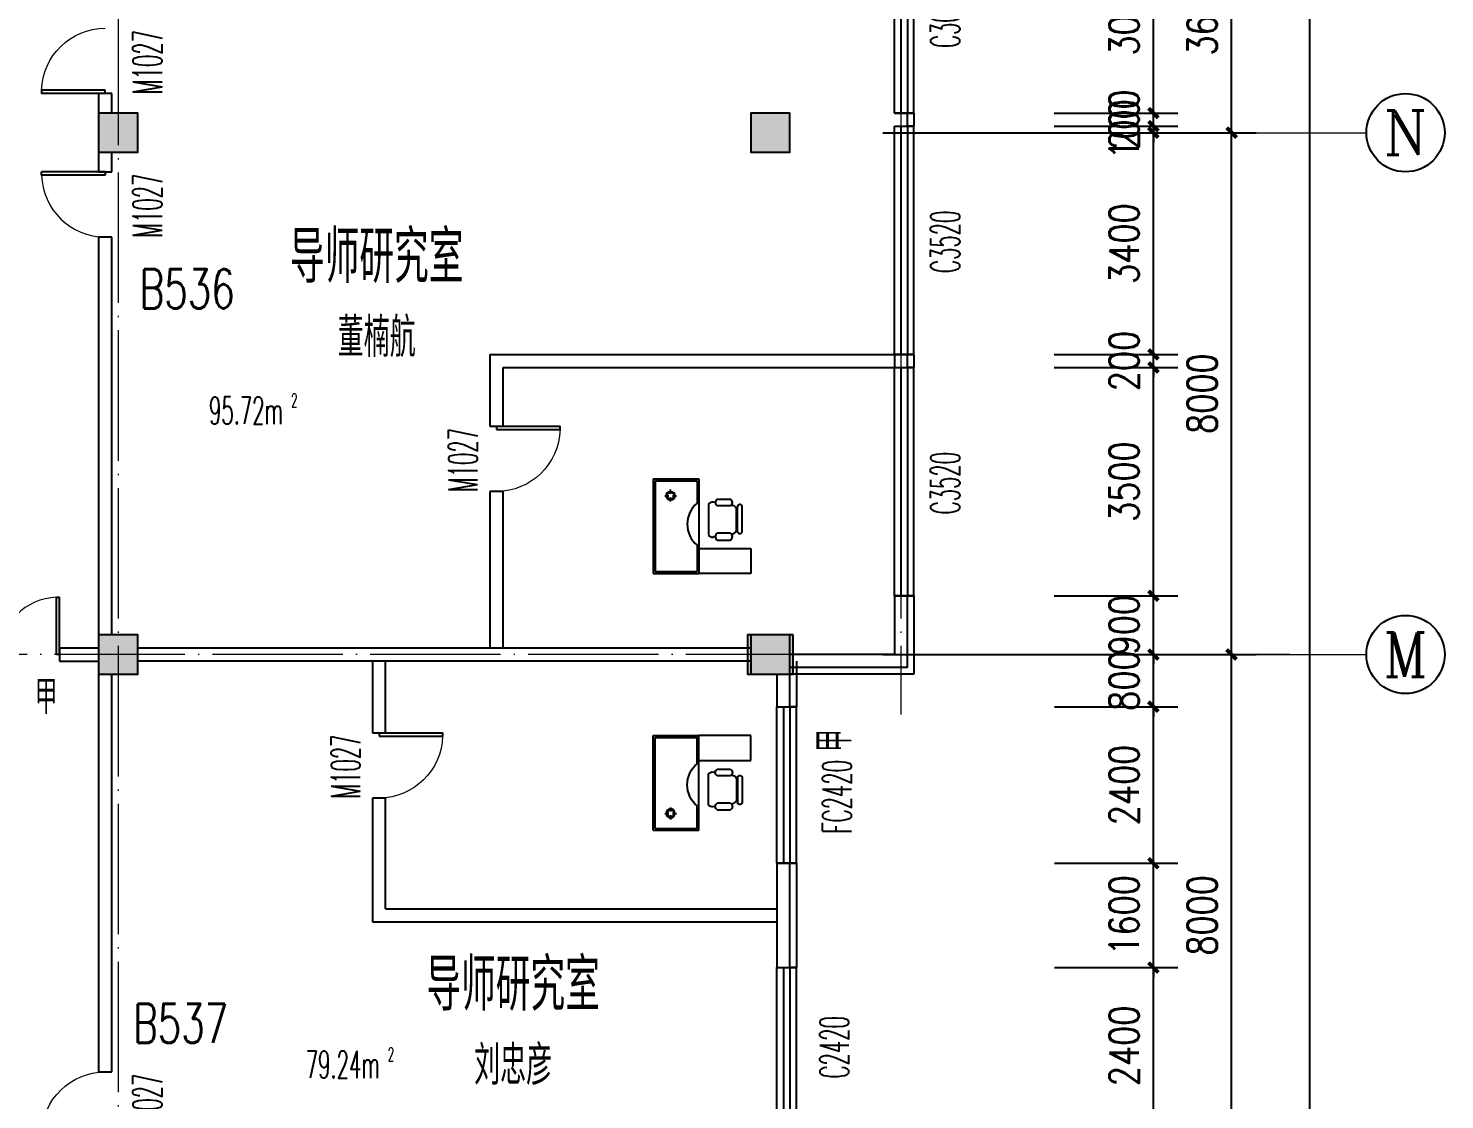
# Model space of a CAD drawing. Extents: x 1417642 to 3570900, y 124798 to 1191112.
# Drawn here: x 1577225 to 1598941, y 210008 to 226433 of the extents above; entities that cross this region are included whole.
import ezdxf
from ezdxf.enums import TextEntityAlignment as Align

# ---------------------------------------------------------------- set-up
doc = ezdxf.new("R2010")
doc.units = 0
doc.header["$LTSCALE"] = 1000
doc.header["$MEASUREMENT"] = 0
doc.linetypes.add('DOTE', pattern=[2.42, 2, -0.2, 0.02, -0.2])
doc.layers.get('0').update_dxf_attribs({"linetype": 'CONTINUOUS'})
doc.layers.get('Defpoints').update_dxf_attribs({"linetype": 'CONTINUOUS'})
for name, color, linetype in [('00家具', 144, 'CONTINUOUS'), ('AXIS', 3, 'CONTINUOUS'), ('AXIS_TEXT', 7, 'CONTINUOUS'), ('colu', 2, 'CONTINUOUS'), ('COLUMN', 9, 'CONTINUOUS'), ('DOTE', 1, 'DOTE'), ('FUR', 2, 'CONTINUOUS'), ('IFF-FURN', 6, 'CONTINUOUS'), ('PUB_DIM', 3, 'CONTINUOUS'), ('PUB_HATCH', 8, 'CONTINUOUS'), ('PUB_TEXT', 40, 'CONTINUOUS'), ('SPACE', 7, 'CONTINUOUS'), ('SURFACE', 6, 'CONTINUOUS'), ('tiaozheng', 20, 'CONTINUOUS'), ('WALL', 4, 'CONTINUOUS'), ('WALL-MOVE', 6, 'CONTINUOUS'), ('WINDOW', 2, 'CONTINUOUS'), ('WINDOW_TEXT', 7, 'CONTINUOUS'), ('填充', 252, 'CONTINUOUS'), ('柱填充', 8, 'CONTINUOUS')]:
    doc.layers.add(name, color=color, linetype=linetype)
doc.styles.add('_TCH_AXIS', font='COMPLEX', dxfattribs={"bigfont": 'GBCBIG'})
doc.styles.add('_TCH_SPACE', font='ROMANS', dxfattribs={"width": 0.7, "height": 5, "bigfont": 'Z'})
doc.styles.add('_TCH_WINDOW', font='ROMANS.shx', dxfattribs={"width": 0.7, "height": 400, "bigfont": 'Z.shx'})
doc.styles.add('DIM_FONT', font='SIMPLEX.shx', dxfattribs={"width": 0.8})
doc.styles.add('Z', font='ROMANS', dxfattribs={"width": 0.7, "bigfont": 'Z'})
doc.dimstyles.new('DIMN150', dxfattribs={"dimscale": 1.5, "dimtxt": 300, "dimasz": 100, "dimexe": 250, "dimexo": 300, "dimgap": 150, "dimtad": 1, "dimdec": 0, "dimzin": 0, "dimdsep": 46, "dimtxsty": 'DIM_FONT', "dimblk": 'ARCHTICK', "dimcen": 0.09, "dimdle": 1.5, "dimclrt": 7, "dimazin": 2, "dimtfac": 1, "dimtdec": 0, "dimtix": 1, "dimtmove": 2, "dimatfit": 3, "dimldrblk": 'ARCHTICK', "dimfxl": 1, "dimtolj": 1, "dimtzin": 0, "dimarcsym": 0})

# ---------------------------------------------------------------- blocks, each defined once
blk = doc.blocks.new('A$C76F941A3')
at = {"layer": '00家具', "color": 2, "linetype": 'ByBlock'}
for p, q in [((0, 1452), (0, 0)), ((0, 1452), (700, 1452)), ((30, 1422), (30, 30)), ((30, 1422), (670, 1422)), ((670, 1422), (670, 1076)), ((700, 1452), (700, 0)), ((950, 1088), (918, 1093)), ((979, 1139), (1184, 1139)), ((846, 1057), (846, 595)), ((1184, 1036), (979, 1036)), ((1197, 1046), (1217, 1043)), ((1275, 669), (1275, 984)), ((1292, 639), (1292, 1028)), ((1360, 639), (1360, 1028)), ((950, 565), (918, 559)), ((1184, 616), (979, 616)), ((979, 513), (1184, 513)), ((1197, 606), (1217, 610)), ((670, 433), (670, 30)), ((700, 383), (1495, 383)), ((1495, 383), (1495, 0)), ((0, 0), (700, 0)), ((30, 30), (670, 30)), ((1495, 0), (700, 0))]:
    blk.add_line(p, q, dxfattribs=at)
for centre, radius, start, end in [((905, 1028), 66.3, 78.4473, 153.8516), ((1011, 1088), 60.6, 121.8879, 238.1121), ((1152, 1088), 60.6, 301.8953, 58.1047), ((941, 755), 421, 130.1118, 229.8882), ((1206, 974), 69.4, 7.9219, 80.4409), ((1326, 1023), 34.7, 8.7722, 171.2278), ((1206, 678), 69.4, 279.5599, 352.0778), ((905, 624), 66.3, 206.1484, 281.5527), ((1011, 565), 60.6, 121.8879, 238.1121), ((1152, 565), 60.6, 301.8953, 58.1047), ((1326, 645), 34.7, 188.7714, 351.2286)]:
    blk.add_arc(centre, radius, start, end, dxfattribs=at)
at = {"layer": 'FUR', "color": 4}
for p, q in [((179, 1192), (236, 1192)), ((265, 1221), (265, 1288)), ((265, 1104), (265, 1163)), ((295, 1192), (353, 1192))]:
    blk.add_line(p, q, dxfattribs=at)
for radius in [66.6, 53.9]:
    blk.add_circle((265, 1192), radius, dxfattribs=at)
blk = doc.blocks.new('i89')
at = {"layer": '柱填充'}
h = blk.add_hatch(color=256, dxfattribs=at)
h.paths.add_polyline_path([(1555333, 501498), (1555333, 502098), (1554733, 502098), (1554733, 501498)])
h.paths.add_polyline_path([(1525733, 501498), (1525733, 502098), (1525133, 502098), (1525133, 501498)])
h.paths.add_polyline_path([(1517733, 501498), (1517733, 502098), (1517133, 502098), (1517133, 501498)])
h.paths.add_polyline_path([(1509733, 501498), (1509733, 502098), (1509133, 502098), (1509133, 501498)])
h.paths.add_polyline_path([(1501733, 501498), (1501733, 502098), (1501133, 502098), (1501133, 501498)])
h.paths.add_polyline_path([(1498133, 501498), (1498133, 502098), (1497533, 502098), (1497533, 501498)])
h.paths.add_polyline_path([(1498133, 529448), (1498133, 530148), (1497433, 530148), (1497433, 529448)])
h.paths.add_polyline_path([(1498133, 537448), (1498133, 538148), (1497433, 538148), (1497433, 537448)])
h.paths.add_polyline_path([(1541783, 545398), (1541783, 546098), (1541083, 546098), (1541083, 545398)])
h.paths.add_polyline_path([(1565333, 559098), (1565333, 559698), (1564733, 559698), (1564733, 559098)])
h.paths.add_polyline_path([(1565383, 549098), (1565383, 549798), (1564683, 549798), (1564683, 549098)])
h.paths.add_polyline_path([(1565333, 545498), (1565333, 546098), (1564733, 546098), (1564733, 545498)])
h.paths.add_polyline_path([(1565383, 538098), (1564683, 538098), (1564683, 537498), (1565383, 537498)])
h.paths.add_polyline_path([(1565333, 529498), (1565333, 530098), (1564733, 530098), (1564733, 529498)])
h.paths.add_polyline_path([(1565333, 519498), (1565333, 520098), (1564733, 520098), (1564733, 519498)])
h.paths.add_polyline_path([(1565333, 511498), (1565333, 512098), (1564733, 512098), (1564733, 511498)])
h.paths.add_polyline_path([(1565333, 501498), (1565333, 502098), (1564733, 502098), (1564733, 501498)])
h.paths.add_polyline_path([(1555333, 559098), (1555333, 559698), (1554733, 559698), (1554733, 559098)])
h.paths.add_polyline_path([(1555333, 549098), (1555333, 549698), (1554733, 549698), (1554733, 549098)])
h.paths.add_polyline_path([(1555333, 545498), (1555333, 546098), (1554733, 546098), (1554733, 545498)])
h.paths.add_polyline_path([(1555333, 537498), (1555333, 538098), (1554733, 538098), (1554733, 537498)])
h.paths.add_polyline_path([(1555433, 529448), (1555433, 530148), (1554733, 530148), (1554733, 529448)])
h.paths.add_polyline_path([(1555433, 519448), (1555433, 520148), (1554733, 520148), (1554733, 519448)])
h.paths.add_polyline_path([(1555433, 511498), (1555433, 512198), (1554733, 512198), (1554733, 511498)])
h.paths.add_polyline_path([(1551733, 557298), (1551733, 557898), (1551133, 557898), (1551133, 557298)])
h.paths.add_polyline_path([(1551783, 549098), (1551783, 549798), (1551083, 549798), (1551083, 549098)])
h.paths.add_polyline_path([(1551733, 545498), (1551733, 546098), (1551133, 546098), (1551133, 545498)])
h.paths.add_polyline_path([(1551733, 537498), (1551733, 538098), (1551133, 538098), (1551133, 537498)])
h.paths.add_polyline_path([(1551733, 529498), (1551733, 530098), (1551133, 530098), (1551133, 529498)])
h.paths.add_polyline_path([(1551733, 519498), (1551733, 520098), (1551133, 520098), (1551133, 519498)])
h.paths.add_polyline_path([(1551783, 511498), (1551783, 512198), (1551083, 512198), (1551083, 511498)])
h.paths.add_polyline_path([(1551733, 501498), (1551733, 502098), (1551133, 502098), (1551133, 501498)])
h.paths.add_polyline_path([(1541733, 559098), (1541733, 559698), (1541133, 559698), (1541133, 559098)])
h.paths.add_polyline_path([(1541733, 557298), (1541733, 557898), (1541133, 557898), (1541133, 557298)])
h.paths.add_polyline_path([(1541783, 549098), (1541783, 549798), (1541083, 549798), (1541083, 549098)])
h.paths.add_polyline_path([(1541733, 537498), (1541733, 538298), (1541133, 538298), (1541133, 537498)])
h.paths.add_polyline_path([(1541733, 519298), (1541733, 520098), (1541133, 520098), (1541133, 519298)])
h.paths.add_polyline_path([(1541833, 511498), (1541833, 512298), (1541033, 512298), (1541033, 511498)])
h.paths.add_polyline_path([(1541733, 501498), (1541733, 502098), (1541133, 502098), (1541133, 501498)])
h.paths.add_polyline_path([(1533733, 559098), (1533733, 559698), (1533133, 559698), (1533133, 559098)])
h.paths.add_polyline_path([(1533783, 549098), (1533783, 549798), (1533083, 549798), (1533083, 549098)])
h.paths.add_polyline_path([(1533733, 545498), (1533733, 546098), (1533133, 546098), (1533133, 545498)])
h.paths.add_polyline_path([(1533733, 537498), (1533733, 538298), (1533133, 538298), (1533133, 537498)])
h.paths.add_polyline_path([(1533733, 519298), (1533733, 520098), (1533133, 520098), (1533133, 519298)])
h.paths.add_polyline_path([(1533833, 511498), (1533833, 512298), (1533033, 512298), (1533033, 511498)])
h.paths.add_polyline_path([(1533733, 501498), (1533733, 502098), (1533133, 502098), (1533133, 501498)])
h.paths.add_polyline_path([(1525733, 559098), (1525733, 559698), (1525133, 559698), (1525133, 559098)])
h.paths.add_polyline_path([(1525783, 549098), (1525783, 549798), (1525083, 549798), (1525083, 549098)])
h.paths.add_polyline_path([(1525733, 545498), (1525733, 546098), (1525133, 546098), (1525133, 545498)])
h.paths.add_polyline_path([(1525733, 537498), (1525733, 538298), (1525133, 538298), (1525133, 537498)])
h.paths.add_polyline_path([(1525733, 519298), (1525733, 520098), (1525133, 520098), (1525133, 519298)])
h.paths.add_polyline_path([(1525833, 511498), (1525833, 512298), (1525033, 512298), (1525033, 511498)])
h.paths.add_polyline_path([(1517733, 559098), (1517733, 559698), (1517133, 559698), (1517133, 559098)])
h.paths.add_polyline_path([(1517783, 549098), (1517783, 549798), (1517083, 549798), (1517083, 549098)])
h.paths.add_polyline_path([(1517733, 545498), (1517733, 546098), (1517133, 546098), (1517133, 545498)])
h.paths.add_polyline_path([(1517733, 537498), (1517733, 538298), (1517133, 538298), (1517133, 537498)])
h.paths.add_polyline_path([(1517733, 519298), (1517733, 520098), (1517133, 520098), (1517133, 519298)])
h.paths.add_polyline_path([(1517833, 511498), (1517833, 512298), (1517033, 512298), (1517033, 511498)])
h.paths.add_polyline_path([(1509733, 559098), (1509733, 559698), (1509133, 559698), (1509133, 559098)])
h.paths.add_polyline_path([(1509783, 549098), (1509783, 549798), (1509083, 549798), (1509083, 549098)])
h.paths.add_polyline_path([(1509733, 545498), (1509733, 546098), (1509133, 546098), (1509133, 545498)])
h.paths.add_polyline_path([(1509733, 537498), (1509733, 538298), (1509133, 538298), (1509133, 537498)])
h.paths.add_polyline_path([(1509733, 519298), (1509733, 520098), (1509133, 520098), (1509133, 519298)])
h.paths.add_polyline_path([(1509833, 511498), (1509833, 512298), (1509033, 512298), (1509033, 511498)])
h.paths.add_polyline_path([(1509733, 480798), (1509733, 481398), (1509133, 481398), (1509133, 480798)])
h.paths.add_polyline_path([(1501733, 559098), (1501733, 559698), (1501133, 559698), (1501133, 559098)])
h.paths.add_polyline_path([(1501733, 549098), (1501733, 549698), (1501133, 549698), (1501133, 549098)])
h.paths.add_polyline_path([(1501733, 545498), (1501733, 546098), (1501133, 546098), (1501133, 545498)])
h.paths.add_polyline_path([(1501733, 537498), (1501733, 538098), (1501133, 538098), (1501133, 537498)])
h.paths.add_polyline_path([(1501733, 529498), (1501733, 530098), (1501133, 530098), (1501133, 529498)])
h.paths.add_polyline_path([(1501733, 519498), (1501733, 520098), (1501133, 520098), (1501133, 519498)])
h.paths.add_polyline_path([(1501833, 511498), (1501833, 512198), (1501133, 512198), (1501133, 511498)])
h.paths.add_polyline_path([(1501733, 480798), (1501733, 481398), (1501133, 481398), (1501133, 480798)])
h.paths.add_polyline_path([(1498133, 559098), (1498133, 559698), (1497533, 559698), (1497533, 559098)])
h.paths.add_polyline_path([(1498183, 549098), (1498183, 549798), (1497483, 549798), (1497483, 549098)])
h.paths.add_polyline_path([(1498133, 545498), (1498133, 546098), (1497533, 546098), (1497533, 545498)])
h.paths.add_polyline_path([(1498133, 519448), (1498133, 520148), (1497433, 520148), (1497433, 519448)])
h.paths.add_polyline_path([(1498133, 511448), (1498133, 512148), (1497433, 512148), (1497433, 511448)])
h.paths.add_polyline_path([(1498133, 480798), (1498133, 481398), (1497533, 481398), (1497533, 480798)])
h.paths.add_polyline_path([(1488133, 559098), (1488133, 559698), (1487533, 559698), (1487533, 559098)])
h.paths.add_polyline_path([(1488233, 549098), (1488233, 549798), (1487533, 549798), (1487533, 549098)])
h.paths.add_polyline_path([(1488133, 545498), (1488133, 546098), (1487533, 546098), (1487533, 545498)])
h.paths.add_polyline_path([(1488133, 537498), (1488133, 538098), (1487533, 538098), (1487533, 537498)])
h.paths.add_polyline_path([(1488133, 529498), (1488133, 530098), (1487533, 530098), (1487533, 529498)])
h.paths.add_polyline_path([(1488133, 519498), (1488133, 520098), (1487533, 520098), (1487533, 519498)])
h.paths.add_polyline_path([(1488133, 511498), (1488133, 512098), (1487533, 512098), (1487533, 511498)])
h.paths.add_polyline_path([(1488133, 501498), (1488133, 502098), (1487533, 502098), (1487533, 501498)])
h.paths.add_polyline_path([(1488133, 480798), (1488133, 481398), (1487533, 481398), (1487533, 480798)])
h.paths.add_polyline_path([(1498133, 484398), (1498133, 485198), (1497433, 485198), (1497433, 484398)])
h.paths.add_polyline_path([(1498134, 496298), (1498134, 497098), (1497433, 497098), (1497433, 496298)])
h.paths.add_polyline_path([(1487533, 497098), (1487533, 496298), (1488233, 496298), (1488233, 497098)])
h.paths.add_polyline_path([(1487533, 485198), (1487533, 484398), (1488233, 484398), (1488233, 485198)])
h.paths.add_polyline_path([(1509733, 496298), (1509733, 497098), (1509033, 497098), (1509033, 496298)])
h.paths.add_polyline_path([(1509733, 484398), (1509733, 485198), (1509033, 485198), (1509033, 484398)])
at = {"layer": 'colu'}
for points in [[(1555333, 545498), (1555333, 546098), (1554733, 546098), (1554733, 545498)], [(1565333, 545498), (1565333, 546098), (1564733, 546098), (1564733, 545498)], [(1555333, 537498), (1555333, 538098), (1554733, 538098), (1554733, 537498)], [(1565383, 538098), (1564683, 538098), (1564683, 537498), (1565383, 537498)]]:
    blk.add_lwpolyline(points, close=True, dxfattribs=at)
blk = doc.blocks.new('_ArchTick')
at = {"color": 0, "linetype": 'ByBlock', "const_width": 0.4}
blk.add_lwpolyline([(-0.5, -0.5), (0.5, 0.5)], dxfattribs=at)
blk = doc.blocks.new('*D232')
at = {"layer": 'Defpoints', "color": 0}
for p in [(1592501, 228133), (1594475, 228133), (1592501, 225133)]:
    blk.add_point(p, dxfattribs=at)
at = {"layer": 'PUB_DIM', "color": 0, "lineweight": -2}
for p, q in [((1592951, 228133), (1594850, 228133)), ((1594475, 225130), (1594475, 228135)), ((1592951, 225133), (1594850, 225133))]:
    blk.add_line(p, q, dxfattribs=at)
at = {"layer": 'PUB_DIM', "color": 0, "lineweight": -2, "xscale": 150, "yscale": 150, "zscale": 150}
for p, rotation in [((1594475, 228133), 90), ((1594475, 225133), 270)]:
    blk.add_blockref('_ArchTick', p, dxfattribs=dict(at, rotation=rotation))
at = {"layer": 'PUB_DIM', "color": 7, "insert": (1594025, 226633), "char_height": 450, "attachment_point": 5, "rotation": 90, "style": 'DIM_FONT'}
blk.add_mtext('\\A1;3000', dxfattribs=at)
blk = doc.blocks.new('*D233')
at = {"layer": 'Defpoints', "color": 0}
for p in [(1592501, 225133), (1594475, 225133), (1592501, 224933)]:
    blk.add_point(p, dxfattribs=at)
at = {"layer": 'PUB_DIM', "color": 0, "lineweight": -2}
for p, q in [((1594475, 225133), (1594475, 225283)), ((1592951, 225133), (1594850, 225133)), ((1594475, 224933), (1594475, 225133)), ((1592951, 224933), (1594850, 224933)), ((1594475, 224933), (1594475, 224783))]:
    blk.add_line(p, q, dxfattribs=at)
at = {"layer": 'PUB_DIM', "color": 0, "lineweight": -2, "xscale": 150, "yscale": 150, "zscale": 150}
for p, rotation in [((1594475, 225133), 270), ((1594475, 224933), 90)]:
    blk.add_blockref('_ArchTick', p, dxfattribs=dict(at, rotation=rotation))
at = {"layer": 'PUB_DIM', "color": 7, "insert": (1594025, 225033), "char_height": 450, "attachment_point": 5, "rotation": 90, "style": 'DIM_FONT'}
blk.add_mtext('\\A1;200', dxfattribs=at)
blk = doc.blocks.new('*D234')
at = {"layer": 'Defpoints', "color": 0}
for p in [(1592501, 224933), (1592501, 224833), (1594475, 224933)]:
    blk.add_point(p, dxfattribs=at)
at = {"layer": 'PUB_DIM', "color": 0, "lineweight": -2}
for p, q in [((1594475, 224933), (1594475, 225083)), ((1592951, 224933), (1594850, 224933)), ((1592951, 224833), (1594850, 224833)), ((1594475, 224833), (1594475, 224933)), ((1594475, 224833), (1594475, 224683))]:
    blk.add_line(p, q, dxfattribs=at)
at = {"layer": 'PUB_DIM', "color": 0, "lineweight": -2, "xscale": 150, "yscale": 150, "zscale": 150}
for p, rotation in [((1594475, 224933), 270), ((1594475, 224833), 90)]:
    blk.add_blockref('_ArchTick', p, dxfattribs=dict(at, rotation=rotation))
at = {"layer": 'PUB_DIM', "color": 7, "insert": (1594025, 224883), "char_height": 450, "attachment_point": 5, "rotation": 90, "style": 'DIM_FONT'}
blk.add_mtext('\\A1;100', dxfattribs=at)
blk = doc.blocks.new('*D235')
at = {"layer": 'Defpoints', "color": 0}
for p in [(1592501, 224833), (1594475, 224833), (1592501, 221433)]:
    blk.add_point(p, dxfattribs=at)
at = {"layer": 'PUB_DIM', "color": 0, "lineweight": -2}
for p, q in [((1592951, 224833), (1594850, 224833)), ((1594475, 221430), (1594475, 224835)), ((1592951, 221433), (1594850, 221433))]:
    blk.add_line(p, q, dxfattribs=at)
at = {"layer": 'PUB_DIM', "color": 0, "lineweight": -2, "xscale": 150, "yscale": 150, "zscale": 150}
for p, rotation in [((1594475, 224833), 90), ((1594475, 221433), 270)]:
    blk.add_blockref('_ArchTick', p, dxfattribs=dict(at, rotation=rotation))
at = {"layer": 'PUB_DIM', "color": 7, "insert": (1594025, 223133), "char_height": 450, "attachment_point": 5, "rotation": 90, "style": 'DIM_FONT'}
blk.add_mtext('\\A1;3400', dxfattribs=at)
blk = doc.blocks.new('*D236')
at = {"layer": 'Defpoints', "color": 0}
for p in [(1592501, 221433), (1594475, 221433), (1592501, 221233)]:
    blk.add_point(p, dxfattribs=at)
at = {"layer": 'PUB_DIM', "color": 0, "lineweight": -2}
for p, q in [((1594475, 221433), (1594475, 221583)), ((1592951, 221433), (1594850, 221433)), ((1594475, 221233), (1594475, 221433)), ((1592951, 221233), (1594850, 221233)), ((1594475, 221233), (1594475, 221083))]:
    blk.add_line(p, q, dxfattribs=at)
at = {"layer": 'PUB_DIM', "color": 0, "lineweight": -2, "xscale": 150, "yscale": 150, "zscale": 150}
for p, rotation in [((1594475, 221433), 270), ((1594475, 221233), 90)]:
    blk.add_blockref('_ArchTick', p, dxfattribs=dict(at, rotation=rotation))
at = {"layer": 'PUB_DIM', "color": 7, "insert": (1594025, 221333), "char_height": 450, "attachment_point": 5, "rotation": 90, "style": 'DIM_FONT'}
blk.add_mtext('\\A1;200', dxfattribs=at)
blk = doc.blocks.new('*D237')
at = {"layer": 'Defpoints', "color": 0}
for p in [(1592501, 221233), (1594475, 221233), (1592501, 217733)]:
    blk.add_point(p, dxfattribs=at)
at = {"layer": 'PUB_DIM', "color": 0, "lineweight": -2}
for p, q in [((1592951, 221233), (1594850, 221233)), ((1594475, 217730), (1594475, 221235)), ((1592951, 217733), (1594850, 217733))]:
    blk.add_line(p, q, dxfattribs=at)
at = {"layer": 'PUB_DIM', "color": 0, "lineweight": -2, "xscale": 150, "yscale": 150, "zscale": 150}
for p, rotation in [((1594475, 221233), 90), ((1594475, 217733), 270)]:
    blk.add_blockref('_ArchTick', p, dxfattribs=dict(at, rotation=rotation))
at = {"layer": 'PUB_DIM', "color": 7, "insert": (1594025, 219483), "char_height": 450, "attachment_point": 5, "rotation": 90, "style": 'DIM_FONT'}
blk.add_mtext('\\A1;3500', dxfattribs=at)
blk = doc.blocks.new('*D238')
at = {"layer": 'Defpoints', "color": 0}
for p in [(1592501, 217733), (1594475, 217733), (1592501, 216833)]:
    blk.add_point(p, dxfattribs=at)
at = {"layer": 'PUB_DIM', "color": 0, "lineweight": -2}
for p, q in [((1594475, 217733), (1594475, 217883)), ((1592951, 217733), (1594850, 217733)), ((1594475, 216833), (1594475, 217733)), ((1592951, 216833), (1594850, 216833)), ((1594475, 216833), (1594475, 216683))]:
    blk.add_line(p, q, dxfattribs=at)
at = {"layer": 'PUB_DIM', "color": 0, "lineweight": -2, "xscale": 150, "yscale": 150, "zscale": 150}
for p, rotation in [((1594475, 217733), 270), ((1594475, 216833), 90)]:
    blk.add_blockref('_ArchTick', p, dxfattribs=dict(at, rotation=rotation))
at = {"layer": 'PUB_DIM', "color": 7, "insert": (1594025, 217283), "char_height": 450, "attachment_point": 5, "rotation": 90, "style": 'DIM_FONT'}
blk.add_mtext('\\A1;900', dxfattribs=at)
blk = doc.blocks.new('*D274')
at = {"layer": 'Defpoints', "color": 0}
for p in [(1592509, 212033), (1594475, 212033), (1592509, 209633)]:
    blk.add_point(p, dxfattribs=at)
at = {"layer": 'PUB_DIM', "color": 0, "lineweight": -2}
for p, q in [((1592959, 212033), (1594850, 212033)), ((1594475, 209630), (1594475, 212035)), ((1592959, 209633), (1594850, 209633))]:
    blk.add_line(p, q, dxfattribs=at)
at = {"layer": 'PUB_DIM', "color": 0, "lineweight": -2, "xscale": 150, "yscale": 150, "zscale": 150}
for p, rotation in [((1594475, 212033), 90), ((1594475, 209633), 270)]:
    blk.add_blockref('_ArchTick', p, dxfattribs=dict(at, rotation=rotation))
at = {"layer": 'PUB_DIM', "color": 7, "insert": (1594025, 210833), "char_height": 450, "attachment_point": 5, "rotation": 90, "style": 'DIM_FONT'}
blk.add_mtext('\\A1;2400', dxfattribs=at)
blk = doc.blocks.new('*D275')
at = {"layer": 'Defpoints', "color": 0}
for p in [(1592509, 213633), (1594475, 213633), (1592509, 212033)]:
    blk.add_point(p, dxfattribs=at)
at = {"layer": 'PUB_DIM', "color": 0, "lineweight": -2}
for p, q in [((1594475, 213633), (1594475, 213783)), ((1592959, 213633), (1594850, 213633)), ((1594475, 212033), (1594475, 213633)), ((1592959, 212033), (1594850, 212033)), ((1594475, 212033), (1594475, 211883))]:
    blk.add_line(p, q, dxfattribs=at)
at = {"layer": 'PUB_DIM', "color": 0, "lineweight": -2, "xscale": 150, "yscale": 150, "zscale": 150}
for p, rotation in [((1594475, 213633), 270), ((1594475, 212033), 90)]:
    blk.add_blockref('_ArchTick', p, dxfattribs=dict(at, rotation=rotation))
at = {"layer": 'PUB_DIM', "color": 7, "insert": (1594025, 212833), "char_height": 450, "attachment_point": 5, "rotation": 90, "style": 'DIM_FONT'}
blk.add_mtext('\\A1;1600', dxfattribs=at)
blk = doc.blocks.new('*D276')
at = {"layer": 'Defpoints', "color": 0}
for p in [(1592509, 216033), (1594475, 216033), (1592509, 213633)]:
    blk.add_point(p, dxfattribs=at)
at = {"layer": 'PUB_DIM', "color": 0, "lineweight": -2}
for p, q in [((1592959, 216033), (1594850, 216033)), ((1594475, 213630), (1594475, 216035)), ((1592959, 213633), (1594850, 213633))]:
    blk.add_line(p, q, dxfattribs=at)
at = {"layer": 'PUB_DIM', "color": 0, "lineweight": -2, "xscale": 150, "yscale": 150, "zscale": 150}
for p, rotation in [((1594475, 216033), 90), ((1594475, 213633), 270)]:
    blk.add_blockref('_ArchTick', p, dxfattribs=dict(at, rotation=rotation))
at = {"layer": 'PUB_DIM', "color": 7, "insert": (1594025, 214833), "char_height": 450, "attachment_point": 5, "rotation": 90, "style": 'DIM_FONT'}
blk.add_mtext('\\A1;2400', dxfattribs=at)
blk = doc.blocks.new('*D277')
at = {"layer": 'Defpoints', "color": 0}
for p in [(1592509, 216833), (1594475, 216833), (1592509, 216033)]:
    blk.add_point(p, dxfattribs=at)
at = {"layer": 'PUB_DIM', "color": 0, "lineweight": -2}
for p, q in [((1594475, 216833), (1594475, 216983)), ((1592959, 216833), (1594850, 216833)), ((1594475, 216033), (1594475, 216833)), ((1592959, 216033), (1594850, 216033)), ((1594475, 216033), (1594475, 215883))]:
    blk.add_line(p, q, dxfattribs=at)
at = {"layer": 'PUB_DIM', "color": 0, "lineweight": -2, "xscale": 150, "yscale": 150, "zscale": 150}
for p, rotation in [((1594475, 216833), 270), ((1594475, 216033), 90)]:
    blk.add_blockref('_ArchTick', p, dxfattribs=dict(at, rotation=rotation))
at = {"layer": 'PUB_DIM', "color": 7, "insert": (1594025, 216433), "char_height": 450, "attachment_point": 5, "rotation": 90, "style": 'DIM_FONT'}
blk.add_mtext('\\A1;800', dxfattribs=at)
blk = doc.blocks.new('*D318')
at = {"layer": 'Defpoints', "color": 0}
for p in [(1594168, 238433), (1596875, 238433), (1594168, 139833)]:
    blk.add_point(p, dxfattribs=at)
at = {"layer": 'PUB_DIM', "color": 0, "lineweight": -2}
for p, q in [((1594618, 238433), (1597250, 238433)), ((1596875, 139830), (1596875, 238435)), ((1594618, 139833), (1597250, 139833))]:
    blk.add_line(p, q, dxfattribs=at)
at = {"layer": 'PUB_DIM', "color": 0, "lineweight": -2, "xscale": 150, "yscale": 150, "zscale": 150}
for p, rotation in [((1596875, 238433), 90), ((1596875, 139833), 270)]:
    blk.add_blockref('_ArchTick', p, dxfattribs=dict(at, rotation=rotation))
at = {"layer": 'PUB_DIM', "color": 7, "insert": (1596425, 189133), "char_height": 450, "attachment_point": 5, "rotation": 90, "style": 'DIM_FONT'}
blk.add_mtext('\\A1;98600', dxfattribs=at)
blk = doc.blocks.new('*D773')
at = {"layer": 'AXIS', "color": 0, "lineweight": -2}
for p, q in [((1590325, 228433), (1596049, 228433)), ((1595674, 224830), (1595674, 228435)), ((1590325, 224833), (1596049, 224833))]:
    blk.add_line(p, q, dxfattribs=at)
at = {"layer": 'Defpoints', "color": 0}
for p in [(1589875, 228433), (1595674, 228433), (1589875, 224833)]:
    blk.add_point(p, dxfattribs=at)
at = {"layer": 'AXIS', "color": 0, "lineweight": -2, "xscale": 150, "yscale": 150, "zscale": 150}
for p, rotation in [((1595674, 228433), 90), ((1595674, 224833), 270)]:
    blk.add_blockref('_ArchTick', p, dxfattribs=dict(at, rotation=rotation))
at = {"layer": 'AXIS', "color": 7, "insert": (1595224, 226633), "char_height": 450, "attachment_point": 5, "rotation": 90, "style": 'DIM_FONT'}
blk.add_mtext('\\A1;3600', dxfattribs=at)
blk = doc.blocks.new('*D774')
at = {"layer": 'AXIS', "color": 0, "lineweight": -2}
for p, q in [((1590325, 224833), (1596049, 224833)), ((1595674, 216830), (1595674, 224835)), ((1590325, 216833), (1596049, 216833))]:
    blk.add_line(p, q, dxfattribs=at)
at = {"layer": 'Defpoints', "color": 0}
for p in [(1589875, 224833), (1595674, 224833), (1589875, 216833)]:
    blk.add_point(p, dxfattribs=at)
at = {"layer": 'AXIS', "color": 0, "lineweight": -2, "xscale": 150, "yscale": 150, "zscale": 150}
for p, rotation in [((1595674, 224833), 90), ((1595674, 216833), 270)]:
    blk.add_blockref('_ArchTick', p, dxfattribs=dict(at, rotation=rotation))
at = {"layer": 'AXIS', "color": 7, "insert": (1595224, 220833), "char_height": 450, "attachment_point": 5, "rotation": 90, "style": 'DIM_FONT'}
blk.add_mtext('\\A1;8000', dxfattribs=at)
blk = doc.blocks.new('*D775')
at = {"layer": 'AXIS', "color": 0, "lineweight": -2}
for p, q in [((1590325, 216833), (1596049, 216833)), ((1595674, 208830), (1595674, 216835)), ((1590325, 208833), (1596049, 208833))]:
    blk.add_line(p, q, dxfattribs=at)
at = {"layer": 'Defpoints', "color": 0}
for p in [(1589875, 216833), (1595674, 216833), (1589875, 208833)]:
    blk.add_point(p, dxfattribs=at)
at = {"layer": 'AXIS', "color": 0, "lineweight": -2, "xscale": 150, "yscale": 150, "zscale": 150}
for p, rotation in [((1595674, 216833), 90), ((1595674, 208833), 270)]:
    blk.add_blockref('_ArchTick', p, dxfattribs=dict(at, rotation=rotation))
at = {"layer": 'AXIS', "color": 7, "insert": (1595224, 212833), "char_height": 450, "attachment_point": 5, "rotation": 90, "style": 'DIM_FONT'}
blk.add_mtext('\\A1;8000', dxfattribs=at)
blk = doc.blocks.new('_FZH')
blk.add_lwpolyline([(-0.5, -0.5), (0.5, -0.5), (0.5, 0.5), (-0.5, 0.5)], close=True)
at = {"layer": 'PUB_HATCH'}
blk.add_solid([(-0.5, -0.5), (0.5, -0.5), (-0.5, 0.5), (0.5, 0.5)], dxfattribs=at)
blk = doc.blocks.new('$TCHSYS$WIN2D')
for p, q in [((-0.5, 0.5), (0.5, 0.5)), ((-0.5, 0.5), (-0.5, -0.5)), ((0.5, 0.5), (0.5, -0.5)), ((0.5, 0.1667), (-0.5, 0.1667)), ((0.5, -0.1667), (-0.5, -0.1667)), ((-0.5, -0.5), (0.5, -0.5))]:
    blk.add_line(p, q)
blk = doc.blocks.new('$DorLib2D$00000001')
for p, q in [((0.45, 0.975), (0.5, 0.975)), ((0.45, 0), (0.45, 0.975)), ((0.5, 0), (0.5, 0.975)), ((0.5, 0), (0.45, 0))]:
    blk.add_line(p, q)
at = {"lineweight": 13}
blk.add_arc((0.475, 0), 0.975, 91.4693, 180, dxfattribs=at)
blk = doc.blocks.new('$DorLib2D$00000002')
for p, q in [((-0.5, 0), (-0.5, 0.4875)), ((-0.475, 0.4875), (-0.5, 0.4875)), ((-0.475, 0), (-0.475, 0.4875)), ((0.475, 0), (0.475, 0.4875)), ((0.475, 0.4875), (0.5, 0.4875)), ((0.5, 0), (0.5, 0.4875)), ((-0.5, 0), (-0.475, 0)), ((0.5, 0), (0.475, 0))]:
    blk.add_line(p, q)
at = {"lineweight": 13}
for centre, start, end in [((-0.4875, 0), 0, 88.53072), ((0.4875, 0), 91.46928, 180)]:
    blk.add_arc(centre, 0.4875, start, end, dxfattribs=at)

msp = doc.modelspace()

# ---------------------------------------------------------------- linework, layer by layer
at = {"layer": 'AXIS', "lineweight": 0}
for p, q in [((1592616.2, 224832.7), (1597740.8, 224832.7)), ((1592616.2, 216832.7), (1597740.8, 216832.7))]:
    msp.add_line(p, q, dxfattribs=at)
at = {"layer": 'AXIS'}
for centre in [(1598340.8, 224832.7), (1598340.8, 216832.7)]:
    msp.add_circle(centre, 600, dxfattribs=at)
at = {"layer": 'DOTE', "lineweight": 0}
for points in [[(1578603.1, 243584), (1578603.1, 132632.2)], [(1590603.1, 243584), (1590603.1, 215911.6)], [(1596566.6, 216832.7), (1432076.7, 216832.7)], [(1596566.6, 216832.7), (1432076.7, 216832.7)]]:
    msp.add_lwpolyline(points, dxfattribs=at)
at = {"layer": 'SURFACE'}
for p, q in [((1590803.1, 225132.7), (1590703.1, 225132.7)), ((1590803.1, 225132.7), (1590803.1, 225032.7)), ((1590803.1, 225032.7), (1590803.1, 224932.7)), ((1590803.1, 224932.7), (1590703.1, 224932.7)), ((1590803.1, 221432.7), (1590703.1, 221432.7)), ((1590803.1, 221432.7), (1590803.1, 221332.7)), ((1590803.1, 221332.7), (1590803.1, 221232.7)), ((1590803.1, 221232.7), (1590703.1, 221232.7)), ((1590803.1, 217732.7), (1590703.1, 217732.7)), ((1590803.1, 217732.7), (1590803.1, 216532.7)), ((1589003.1, 216732.7), (1589003.1, 216032.7)), ((1590803.1, 216532.7), (1588903.1, 216532.7)), ((1589003.1, 216032.7), (1588903.1, 216032.7)), ((1589003.1, 213632.7), (1588903.1, 213632.7)), ((1589003.1, 213632.7), (1589003.1, 212832.7)), ((1589003.1, 212832.7), (1589003.1, 212032.7)), ((1589003.1, 212032.7), (1588903.1, 212032.7))]:
    msp.add_line(p, q, dxfattribs=at)
at = {"layer": 'WALL'}
for p, q in [((1578503.1, 225432.7), (1578303.1, 225432.7)), ((1578303.1, 225432.7), (1578303.1, 225132.7)), ((1578503.1, 225132.7), (1578503.1, 225432.7)), ((1590703.1, 225132.7), (1590503.1, 225132.7)), ((1590703.1, 225032.7), (1590703.1, 225132.7)), ((1590703.1, 224932.7), (1590703.1, 225032.7)), ((1590503.1, 224932.7), (1590703.1, 224932.7)), ((1578303.1, 224532.7), (1578303.1, 224232.7)), ((1578503.1, 224232.7), (1578503.1, 224532.7)), ((1578303.1, 224232.7), (1578503.1, 224232.7)), ((1578503.1, 223232.7), (1578303.1, 223232.7)), ((1578303.1, 223232.7), (1578303.1, 217132.7)), ((1578503.1, 217132.7), (1578503.1, 223232.7)), ((1590703.1, 221432.7), (1590503.1, 221432.7)), ((1590503.1, 221432.7), (1590503.1, 221332.7)), ((1590503.1, 221332.7), (1590503.1, 221232.7)), ((1590703.1, 221332.7), (1590703.1, 221432.7)), ((1590703.1, 221232.7), (1590703.1, 221332.7)), ((1590503.1, 221232.7), (1590703.1, 221232.7)), ((1590703.1, 217732.7), (1590503.1, 217732.7)), ((1590503.1, 217732.7), (1590503.1, 216832.7)), ((1590703.1, 216632.7), (1590703.1, 217732.7)), ((1578303.1, 216932.7), (1577703.1, 216932.7)), ((1577703.1, 216932.7), (1577703.1, 216732.7)), ((1577703.1, 216732.7), (1578303.1, 216732.7)), ((1582603.1, 216932.7), (1578903.1, 216932.7)), ((1582603.1, 216732.7), (1578903.1, 216732.7)), ((1584403.1, 216932.7), (1582603.1, 216932.7)), ((1584403.1, 216732.7), (1582603.1, 216732.7)), ((1588303.1, 216932.7), (1584403.1, 216932.7)), ((1588303.1, 216732.7), (1584403.1, 216732.7)), ((1590503.1, 216832.7), (1588903.1, 216832.7)), ((1578303.1, 216532.7), (1578303.1, 210432.7)), ((1578503.1, 210432.7), (1578503.1, 216532.7)), ((1588703.1, 216532.7), (1588703.1, 216032.7)), ((1590703.1, 216632.7), (1588903.1, 216632.7)), ((1588903.1, 216032.7), (1588903.1, 216532.7)), ((1588703.1, 216032.7), (1588903.1, 216032.7)), ((1588903.1, 213632.7), (1588703.1, 213632.7)), ((1588703.1, 213632.7), (1588703.1, 212832.7)), ((1588903.1, 212832.7), (1588903.1, 213632.7)), ((1588703.1, 212832.7), (1588703.1, 212032.7)), ((1588903.1, 212032.7), (1588903.1, 212832.7)), ((1588703.1, 212032.7), (1588903.1, 212032.7)), ((1578303.1, 210432.7), (1578503.1, 210432.7))]:
    msp.add_line(p, q, dxfattribs=at)
at = {"layer": 'WALL-MOVE'}
for p, q in [((1584303.1, 221432.7), (1584303.1, 220332.7)), ((1584303.1, 221432.7), (1590503.1, 221432.7)), ((1584503.1, 220332.7), (1584503.1, 221232.7)), ((1584503.1, 221232.7), (1590503.1, 221232.7)), ((1584303.1, 220332.7), (1584503.1, 220332.7)), ((1584503.1, 219332.7), (1584303.1, 219332.7)), ((1584303.1, 219332.7), (1584303.1, 216932.7)), ((1584503.1, 216932.7), (1584503.1, 219332.7)), ((1582503.1, 216732.7), (1582503.1, 215632.7)), ((1582703.1, 215632.7), (1582703.1, 216732.7)), ((1582503.1, 215632.7), (1582703.1, 215632.7)), ((1582703.1, 214632.7), (1582503.1, 214632.7)), ((1582503.1, 214632.7), (1582503.1, 212732.7)), ((1582703.1, 212932.7), (1582703.1, 214632.7)), ((1582703.1, 212932.7), (1588703.1, 212932.7)), ((1582503.1, 212732.7), (1588703.1, 212732.7))]:
    msp.add_line(p, q, dxfattribs=at)

# ---------------------------------------------------------------- block references
at = {"layer": 'COLUMN', "lineweight": 0, "xscale": 600, "yscale": 600, "zscale": 600}
for p in [(1578603.1, 224832.7), (1588603.1, 224832.7), (1578603.1, 216832.7), (1588603.1, 216832.7)]:
    msp.add_blockref('_FZH', p, dxfattribs=at)
at = {"layer": 'IFF-FURN'}
msp.add_blockref('A$C76F941A3', (1586807.7, 218075.3), dxfattribs=at)
at = {"layer": 'IFF-FURN', "xscale": -1, "rotation": 180}
msp.add_blockref('A$C76F941A3', (1586807.7, 215590.1), dxfattribs=at)
at = {"layer": 'tiaozheng'}
msp.add_blockref('i89', (23570, -320965.6), dxfattribs=at)
at = {"layer": 'WINDOW', "color": 2}
ref = msp.add_blockref('$TCHSYS$WIN2D', (1590653.1, 226632.7), dxfattribs=dict(at, xscale=-3000, yscale=-300, zscale=-3000, rotation=270))
ref.add_attrib('A', 'C3020', (1591506, 226134), dxfattribs={"layer": 'WINDOW_TEXT', "color": 2, "height": 446.25, "rotation": 90, "style": '_TCH_WINDOW', "width": 0.494118})
at = {"layer": 'WINDOW', "lineweight": 0}
ref = msp.add_blockref('$DorLib2D$00000001', (1578403.1, 225932.7), dxfattribs=dict(at, xscale=-1000, yscale=1000, zscale=-1000, rotation=90))
ref.add_attrib('A', 'M1027', (1579274.7, 225423.5), dxfattribs={"layer": 'WINDOW_TEXT', "lineweight": 0, "height": 446.25, "rotation": 90, "style": '_TCH_WINDOW', "width": 0.494118})
at = {"layer": 'WINDOW', "color": 2}
ref = msp.add_blockref('$TCHSYS$WIN2D', (1590653.1, 223182.7), dxfattribs=dict(at, xscale=-3500, yscale=-300, zscale=-3500, rotation=270))
ref.add_attrib('A', 'C3520', (1591506, 222684), dxfattribs={"layer": 'WINDOW_TEXT', "color": 2, "height": 446.25, "rotation": 90, "style": '_TCH_WINDOW', "width": 0.494118})
at = {"layer": 'WINDOW', "lineweight": 0}
ref = msp.add_blockref('$DorLib2D$00000001', (1578403.1, 223732.7), dxfattribs=dict(at, xscale=1000, yscale=1000, zscale=1000, rotation=90))
ref.add_attrib('A', 'M1027', (1579274.7, 223223.5), dxfattribs={"layer": 'WINDOW_TEXT', "lineweight": 0, "height": 446.25, "rotation": 90, "style": '_TCH_WINDOW', "width": 0.494118})
at = {"layer": 'WINDOW', "color": 2}
ref = msp.add_blockref('$TCHSYS$WIN2D', (1590653.1, 219482.7), dxfattribs=dict(at, xscale=-3500, yscale=-300, zscale=-3500, rotation=270))
ref.add_attrib('A', 'C3520', (1591506, 218984), dxfattribs={"layer": 'WINDOW_TEXT', "color": 2, "height": 446.25, "rotation": 90, "style": '_TCH_WINDOW', "width": 0.494118})
at = {"layer": 'WINDOW', "lineweight": 0}
ref = msp.add_blockref('$DorLib2D$00000001', (1584403.1, 219832.7), dxfattribs=dict(at, xscale=1000, yscale=-1000, zscale=1000, rotation=90))
ref.add_attrib('A', 'M1027', (1584113.7, 219323.5), dxfattribs={"layer": 'WINDOW_TEXT', "lineweight": 0, "height": 446.25, "rotation": 90, "style": '_TCH_WINDOW', "width": 0.494118})
at = {"layer": 'WINDOW', "lineweight": 0, "xscale": -1800, "yscale": -1800, "zscale": -1800, "rotation": 180}
msp.add_blockref('$DorLib2D$00000002', (1576803.1, 216832.7), dxfattribs=at)
at = {"layer": 'WINDOW', "color": 2, "xscale": -2400, "yscale": -300, "zscale": -2400, "rotation": 270}
msp.add_blockref('$TCHSYS$WIN2D', (1588853.1, 214832.7), dxfattribs=at)
at = {"layer": 'WINDOW', "lineweight": 0}
ref = msp.add_blockref('$DorLib2D$00000001', (1582603.1, 215132.7), dxfattribs=dict(at, xscale=1000, yscale=-1000, zscale=1000, rotation=90))
ref.add_attrib('A', 'M1027', (1582313.7, 214623.5), dxfattribs={"layer": 'WINDOW_TEXT', "lineweight": 0, "height": 446.25, "rotation": 90, "style": '_TCH_WINDOW', "width": 0.494118})
at = {"layer": 'WINDOW', "color": 2}
ref = msp.add_blockref('$TCHSYS$WIN2D', (1588853.1, 210832.7), dxfattribs=dict(at, xscale=-2400, yscale=-300, zscale=-2400, rotation=270))
ref.add_attrib('A', 'C2420', (1589806, 210334), dxfattribs={"layer": 'WINDOW_TEXT', "color": 2, "height": 446.25, "rotation": 90, "style": '_TCH_WINDOW', "width": 0.494118})
at = {"layer": 'WINDOW', "lineweight": 0}
ref = msp.add_blockref('$DorLib2D$00000001', (1578403.1, 209932.7), dxfattribs=dict(at, xscale=-1000, yscale=1000, zscale=-1000, rotation=90))
ref.add_attrib('A', 'M1027', (1579274.7, 209423.5), dxfattribs={"layer": 'WINDOW_TEXT', "lineweight": 0, "height": 446.25, "rotation": 90, "style": '_TCH_WINDOW', "width": 0.494118})

# ---------------------------------------------------------------- texts
at = {"layer": 'AXIS_TEXT', "style": '_TCH_AXIS', "width": 1.105263}
msp.add_text('N', height=678.8, dxfattribs=at).set_placement((1598001.4, 224493.3), (1598680.2, 224493.3), align=Align.FIT)
at = {"layer": 'AXIS_TEXT', "style": '_TCH_AXIS'}
msp.add_text('M', height=678.8, dxfattribs=at).set_placement((1598001.4, 216493.3), (1598680.2, 216493.3), align=Align.FIT)
at = {"layer": 'PUB_TEXT', "color": 1, "lineweight": 60, "style": 'Z', "width": 0.7}
for s, p in [('B536', (1578931.4, 222139)), ('B537', (1578831.6, 210878.5))]:
    msp.add_text(s, height=600, dxfattribs=at).set_placement(p)
at = {"layer": 'SPACE', "style": '_TCH_SPACE', "width": 0.525}
for s, height, p in [('95.72m', 420, (1579995.7, 220362.7)), ('2', 210, (1581255.7, 220625.2)), ('79.24m', 420, (1581479.5, 210337)), ('2', 210, (1582739.5, 210599.5))]:
    msp.add_text(s, height=height, dxfattribs=at).set_placement(p)
at = {"layer": 'WINDOW_TEXT', "style": '_TCH_WINDOW', "width": 0.7}
msp.add_text('甲', height=525, dxfattribs=at).set_placement((1577324.9, 215919.8))
at = {"layer": 'WINDOW_TEXT', "color": 2, "style": '_TCH_WINDOW'}
for s, height, width, p in [('甲', 525, 0.7, (1589845.4, 215338.8)), ('FC2420', 446.25, 0.494118, (1589845.4, 214089.3))]:
    msp.add_text(s, height=height, rotation=90, dxfattribs=dict(at, width=width)).set_placement(p)
at = {"layer": '填充', "char_height": 800, "width": 2889.828, "attachment_point": 2, "style": '_TCH_WINDOW'}
for s, insert in [('{\\C2;导师研究室\\P\\H0.75x;董楠航}', (1582566.6, 223328.7)), ('{\\C2;导师研究室\\P\\H0.75x;刘忠彦}', (1584658.2, 212171.2))]:
    msp.add_mtext(s, dxfattribs=dict(at, insert=insert))

# ---------------------------------------------------------------- dimensions: what is measured, and where the dimension line sits
at = {"layer": 'AXIS'}
for p1, p2, picture, middle in [((1589875.5, 224832.7), (1589875.5, 228432.7), '*D773', (1595224.4, 226632.7)), ((1589875.5, 216832.7), (1589875.5, 224832.7), '*D774', (1595224.4, 220832.7)), ((1589875.5, 208832.7), (1589875.5, 216832.7), '*D775', (1595224.4, 212832.7))]:
    dim = msp.add_aligned_dim(p1=p1, p2=p2, distance=-5799, dimstyle='DIMN150', dxfattribs=at)
    dim.commit()
    dim.dimension.update_dxf_attribs({"geometry": picture, "text_midpoint": middle})
at = {"layer": 'PUB_DIM'}
for p1, p2, distance, picture, middle in [((1594167.5, 139832.7), (1594167.5, 238432.7), -2707.3, '*D318', (1596424.9, 189132.7)), ((1592500.5, 225132.7), (1592500.5, 228132.7), -1974.3, '*D232', (1594024.9, 226632.7)), ((1592500.5, 224932.7), (1592500.5, 225132.7), -1974.3, '*D233', (1594024.9, 225032.7)), ((1592500.5, 224832.7), (1592500.5, 224932.7), -1974.3, '*D234', (1594024.9, 224882.7)), ((1592500.5, 221432.7), (1592500.5, 224832.7), -1974.3, '*D235', (1594024.9, 223132.7)), ((1592500.5, 221232.7), (1592500.5, 221432.7), -1974.3, '*D236', (1594024.9, 221332.7)), ((1592500.5, 217732.7), (1592500.5, 221232.7), -1974.3, '*D237', (1594024.9, 219482.7)), ((1592500.5, 216832.7), (1592500.5, 217732.7), -1974.3, '*D238', (1594024.9, 217282.7)), ((1592508.6, 216032.7), (1592508.6, 216832.7), -1966.2, '*D277', (1594024.9, 216432.7)), ((1592508.6, 213632.7), (1592508.6, 216032.7), -1966.2, '*D276', (1594024.9, 214832.7)), ((1592508.6, 212032.7), (1592508.6, 213632.7), -1966.2, '*D275', (1594024.9, 212832.7)), ((1592508.6, 209632.7), (1592508.6, 212032.7), -1966.2, '*D274', (1594024.9, 210832.7))]:
    dim = msp.add_aligned_dim(p1=p1, p2=p2, distance=distance, dimstyle='DIMN150', dxfattribs=at)
    dim.commit()
    dim.dimension.update_dxf_attribs({"geometry": picture, "text_midpoint": middle})

doc.saveas('drawing.dxf')
